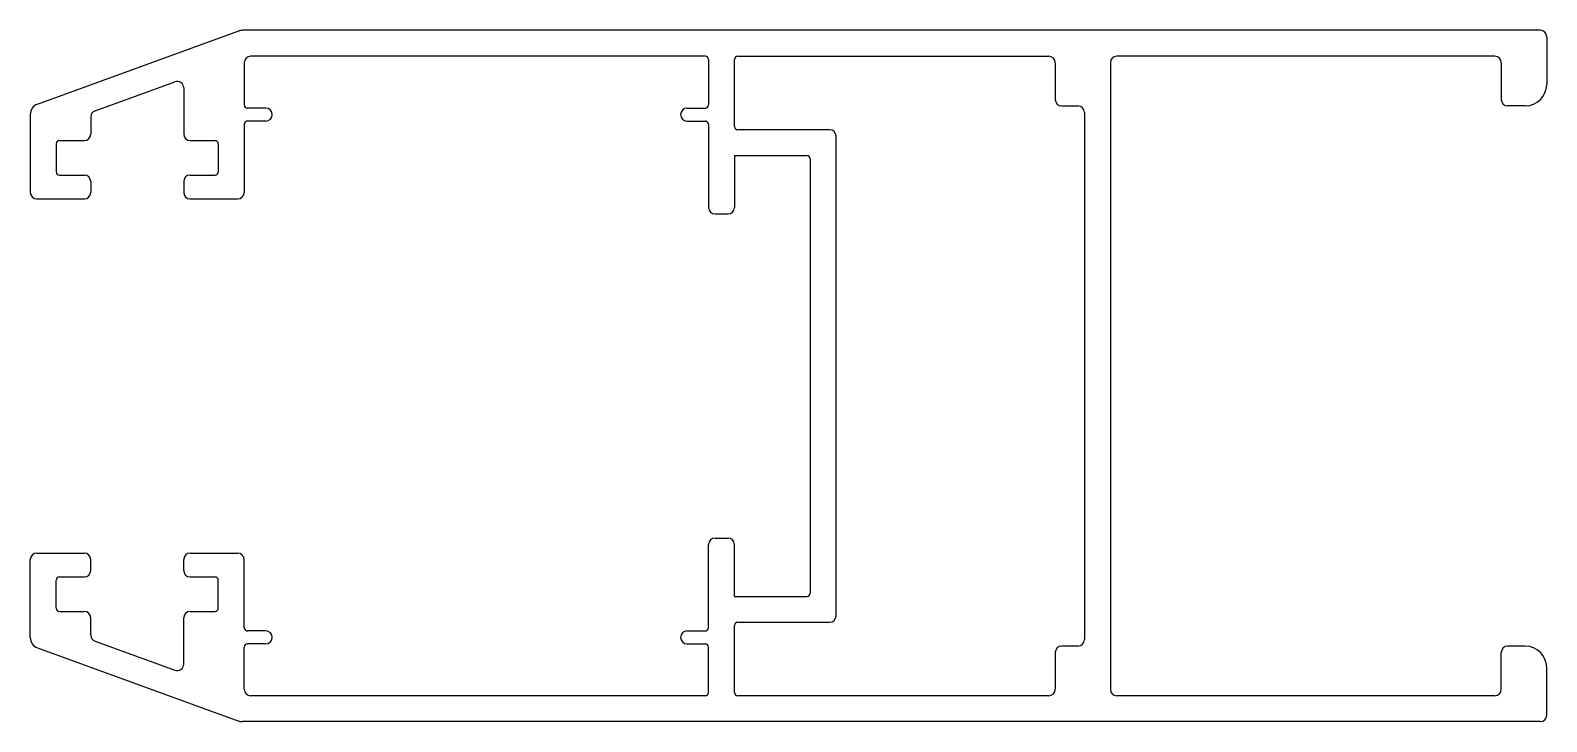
# Model space of a CAD drawing. Extents: x 164.6 to 234.8, y 602.4 to 634.4.
import ezdxf

# ---------------------------------------------------------------- set-up
doc = ezdxf.new("R2010")
doc.units = 0
doc.layers.get('0').update_dxf_attribs({"linetype": 'CONTINUOUS'})

msp = doc.modelspace()

# ---------------------------------------------------------------- linework, layer by layer
for p, q in [((164.889, 631.004), (174.209, 634.397)), ((234.46, 634.427), (174.38, 634.427)), ((234.76, 634.127), (234.76, 631.927)), ((195.81, 633.227), (174.76, 633.227)), ((197.31, 633.227), (211.71, 633.227)), ((232.36, 633.227), (214.86, 633.227)), ((174.46, 632.927), (174.46, 630.977)), ((195.96, 633.077), (195.96, 630.977)), ((197.16, 629.977), (197.16, 633.077)), ((212.01, 632.927), (212.01, 631.227)), ((214.56, 632.927), (214.56, 603.927)), ((232.66, 632.927), (232.66, 631.227)), ((167.557, 630.699), (171.257, 632.045)), ((171.66, 631.763), (171.66, 629.627)), ((164.56, 630.535), (164.56, 626.927)), ((167.36, 630.417), (167.36, 629.627)), ((175.46, 630.827), (174.61, 630.827)), ((194.96, 630.827), (195.81, 630.827)), ((212.31, 630.927), (213.06, 630.927)), ((213.36, 630.627), (213.36, 606.227)), ((233.76, 630.927), (232.96, 630.927)), ((174.46, 630.077), (174.46, 626.927)), ((175.46, 630.227), (174.61, 630.227)), ((194.96, 630.227), (195.81, 630.227)), ((195.96, 630.077), (195.96, 626.227)), ((201.56, 629.827), (197.31, 629.827)), ((165.76, 629.177), (165.76, 627.877)), ((165.91, 629.327), (167.06, 629.327)), ((171.96, 629.327), (173.11, 629.327)), ((173.26, 629.177), (173.26, 627.877)), ((201.86, 607.327), (201.86, 629.527)), ((197.16, 628.627), (200.51, 628.627)), ((197.16, 628.627), (197.16, 626.227)), ((200.66, 628.477), (200.66, 608.377)), ((165.91, 627.727), (167.06, 627.727)), ((171.96, 627.727), (173.11, 627.727)), ((167.36, 627.427), (167.36, 626.927)), ((171.66, 627.427), (171.66, 626.927)), ((164.86, 626.627), (167.06, 626.627)), ((171.96, 626.627), (174.16, 626.627)), ((196.26, 625.927), (196.86, 625.927)), ((196.26, 610.927), (196.86, 610.927)), ((164.86, 610.227), (167.06, 610.227)), ((171.96, 610.227), (174.16, 610.227)), ((195.96, 606.777), (195.96, 610.627)), ((197.16, 608.227), (197.16, 610.627)), ((164.56, 606.319), (164.56, 609.927)), ((167.36, 609.427), (167.36, 609.927)), ((171.66, 609.427), (171.66, 609.927)), ((174.46, 606.777), (174.46, 609.927)), ((165.76, 607.677), (165.76, 608.977)), ((165.91, 609.127), (167.06, 609.127)), ((171.96, 609.127), (173.11, 609.127)), ((173.26, 607.677), (173.26, 608.977)), ((197.16, 608.227), (200.51, 608.227)), ((165.91, 607.527), (167.06, 607.527)), ((171.96, 607.527), (173.11, 607.527)), ((167.36, 606.437), (167.36, 607.227)), ((171.66, 605.09), (171.66, 607.227)), ((175.46, 606.627), (174.61, 606.627)), ((194.96, 606.627), (195.81, 606.627)), ((197.16, 603.777), (197.16, 606.877)), ((197.31, 607.027), (201.56, 607.027)), ((164.889, 605.849), (174.209, 602.457)), ((167.557, 606.155), (171.257, 604.808)), ((174.46, 603.927), (174.46, 605.877)), ((175.46, 606.027), (174.61, 606.027)), ((194.96, 606.027), (195.81, 606.027)), ((195.96, 603.777), (195.96, 605.877)), ((213.06, 605.927), (212.31, 605.927)), ((233.76, 605.927), (232.96, 605.927)), ((212.01, 605.627), (212.01, 603.927)), ((232.66, 603.927), (232.66, 605.627)), ((234.76, 602.727), (234.76, 604.927)), ((195.81, 603.627), (174.76, 603.627)), ((211.71, 603.627), (197.31, 603.627)), ((232.36, 603.627), (214.86, 603.627)), ((234.46, 602.427), (174.38, 602.427))]:
    msp.add_line(p, q)
for centre, radius, start, end in [((174.38, 633.927), 0.5, 90, 110), ((234.46, 634.127), 0.3, 0, 90), ((174.76, 632.927), 0.3, 90, 180), ((195.81, 633.077), 0.15, 0, 90), ((197.31, 633.077), 0.15, 90, 180), ((211.71, 632.927), 0.3, 0, 90), ((214.86, 632.927), 0.3, 90, 180), ((232.36, 632.927), 0.3, 0, 90), ((171.36, 631.763), 0.3, 0, 110), ((233.76, 631.927), 1, 270, 0), ((212.31, 631.227), 0.3, 180, 270), ((232.96, 631.227), 0.3, 180, 270), ((165.06, 630.535), 0.5, 110, 180), ((167.66, 630.417), 0.3, 110, 180), ((174.61, 630.977), 0.15, 180, 270), ((175.46, 630.527), 0.3, 270, 90), ((194.96, 630.527), 0.3, 90, 270), ((195.81, 630.977), 0.15, 270, 0), ((213.06, 630.627), 0.3, 0, 90), ((174.61, 630.077), 0.15, 90, 180), ((195.81, 630.077), 0.15, 0, 90), ((197.31, 629.977), 0.15, 180, 270), ((201.56, 629.527), 0.3, 360, 90), ((165.91, 629.177), 0.15, 90, 180), ((167.06, 629.627), 0.3, 270, 0), ((171.96, 629.627), 0.3, 180, 270), ((173.11, 629.177), 0.15, 0, 90), ((200.51, 628.477), 0.15, 0, 90), ((165.91, 627.877), 0.15, 180, 270), ((167.06, 627.427), 0.3, 0, 90), ((171.96, 627.427), 0.3, 90, 180), ((173.11, 627.877), 0.15, 270, 0), ((164.86, 626.927), 0.3, 180, 270), ((167.06, 626.927), 0.3, 270, 0), ((171.96, 626.927), 0.3, 180, 270), ((174.16, 626.927), 0.3, 270, 0), ((196.26, 626.227), 0.3, 180, 270), ((196.86, 626.227), 0.3, 270, 0), ((196.26, 610.627), 0.3, 90, 180), ((196.86, 610.627), 0.3, 0, 90), ((164.86, 609.927), 0.3, 90, 180), ((167.06, 609.927), 0.3, 0, 90), ((171.96, 609.927), 0.3, 90, 180), ((174.16, 609.927), 0.3, 0, 90), ((167.06, 609.427), 0.3, 270, 360), ((171.96, 609.427), 0.3, 180, 270), ((165.91, 608.977), 0.15, 90, 180), ((173.11, 608.977), 0.15, 0, 90), ((200.51, 608.377), 0.15, 270, 0), ((165.91, 607.677), 0.15, 180, 270), ((167.06, 607.227), 0.3, 0, 90), ((171.96, 607.227), 0.3, 90, 180), ((173.11, 607.677), 0.15, 270, 0), ((201.56, 607.327), 0.3, 270, 0), ((174.61, 606.777), 0.15, 180, 270), ((175.46, 606.327), 0.3, 270, 90), ((194.96, 606.327), 0.3, 90, 270), ((195.81, 606.777), 0.15, 270, 0), ((197.31, 606.877), 0.15, 90, 180), ((165.06, 606.319), 0.5, 180, 250), ((167.66, 606.437), 0.3, 180, 250), ((174.61, 605.877), 0.15, 90, 180), ((195.81, 605.877), 0.15, 0, 90), ((212.31, 605.627), 0.3, 90, 180), ((213.06, 606.227), 0.3, 270, 0), ((232.96, 605.627), 0.3, 90, 180), ((233.76, 604.927), 1, 0, 90), ((171.36, 605.09), 0.3, 250, 0), ((174.76, 603.927), 0.3, 180, 270), ((195.81, 603.777), 0.15, 270, 0), ((197.31, 603.777), 0.15, 180, 270), ((211.71, 603.927), 0.3, 270, 0), ((214.86, 603.927), 0.3, 180, 270), ((232.36, 603.927), 0.3, 270, 0), ((174.38, 602.927), 0.5, 250, 270), ((234.46, 602.727), 0.3, 270, 0)]:
    msp.add_arc(centre, radius, start, end)

doc.saveas('drawing.dxf')
